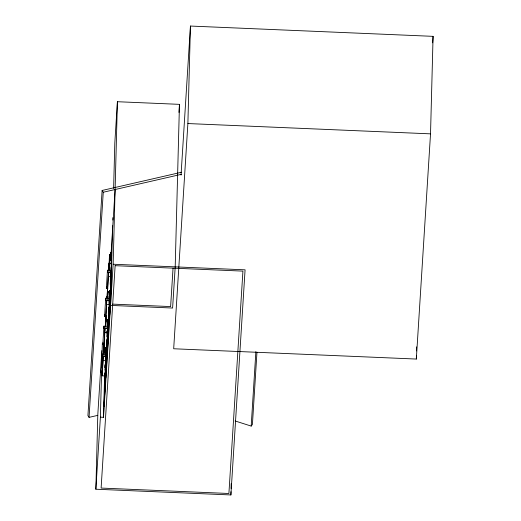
<?xml version="1.0" encoding="UTF-8"?>
<svg xmlns="http://www.w3.org/2000/svg" width="521" height="521" viewBox="0 0 521 521"><rect width="100%" height="100%" fill="white"/><g stroke="black" fill="none" stroke-linecap="round" stroke-linejoin="round"><path stroke-width="0.78" d="M111.149 257.172L111.097 255.134L111.501 255.153L111.422 258.292L111.019 258.279L111.266 252.548L111.67 252.568L111.396 258.097L110.98 258.071L111.201 252.229C112.614 274.515 108.681 299.393 109.254 322.304L110.393 303.86L111.097 277.869M111.501 253.095L111.097 252.854L111.676 252.841L111.032 259.126M111.546 255.896L111.54 257.426L111.136 257.407L111.136 255.883L111.546 255.896L111.429 258.546L111.019 258.279M103.953 349.011L103.966 347.982L103.796 350.893M104.161 344.205L104.122 346.771M105.717 321.047L105.88 315.915M105.919 317.276L105.926 316.24M105.861 349.09L105.861 348.49L105.737 350.236M107.385 293.57L107.495 292.06L107.352 294.228M107.456 293.942L107.547 292.522L109.508 292.633M107.586 320.702L107.606 321.985M107.645 320.565L107.613 320.2M109.241 265.124L109.403 259.986M109.221 265.977L109.501 260.663M109.443 261.347L109.443 259.764L109.084 267.006M109.384 293.167L109.377 292.235M111.351 261.431L111.312 259.816L111.26 260.318M111.318 262.962L111.481 255.316L110.98 255.824L111.077 255.134M103.881 347.142L103.796 350.607M105.639 319.178L105.555 322.87M105.77 348.458L105.704 350.692M107.404 291.219L107.326 294.684M109.169 263.255L109.091 266.719M109.306 291.916L109.234 294.762M103.861 349.233L103.992 344.309M105.457 325.723L105.822 316.162M105.796 347.956L105.77 349.311L105.841 348.269M107.391 293.303L107.521 288.387M109.325 292.034L109.299 293.388L109.364 292.346M104.226 343.867L103.913 354.495M105.698 321.906L105.971 316.586L105.789 320.487M105.991 315.902L105.678 326.53M109.371 294.02L109.403 292.828M111.234 258.514L111.286 256.325M95.857 489.219L100.397 417.171L103.503 417.301L113.155 264.232L245.078 269.826L230.888 494.95L95.857 489.219L97.811 414.514L101.842 350.561M102.604 372.43L101.074 372.365L101.12 370.685M100.397 417.171L101.569 372.508M101.699 367.637L101.842 361.952M101.908 359.516L102.337 343.274M105.789 357.295L105.984 354.28L102.168 354.117L102.123 355.784L105.939 355.947M104.369 344.466L102.839 344.401L102.884 342.72M102.155 375.817L103.223 356.494L102.155 375.817L104.825 375.928L104.89 373.531M103.926 326.159L103.887 327.826L107.704 327.989L107.743 326.322L103.926 326.159L102.839 344.401M106.128 316.501L104.604 316.436L104.649 314.762M103.92 347.852L104.988 328.53L103.92 347.852L106.59 347.969L106.838 340.682M105.691 298.194L105.646 299.862L109.469 300.024L109.508 298.357L105.691 298.194L104.604 316.436M107.893 288.543L106.369 288.478L106.408 286.797M105.47 325.488L105.45 325.938L105.874 319.249M105.691 322.095L105.711 321.626M105.678 319.887L106.753 300.565L105.678 319.887L108.355 320.005M105.724 326.244L105.952 317.68M103.503 417.301L104.649 373.453M107.456 270.23L107.411 271.897L111.227 272.06L111.273 270.392L107.456 270.23L106.369 288.478M104.975 367.637L105.053 364.622M105.177 364.876L104.981 370.112M104.454 398.448L105.131 372.391M105.502 357.94L105.581 354.905M105.587 354.319L105.613 353.531M104.649 395.354L105.327 369.298M105.802 351.323L105.548 361.183L105.984 348.477L104.076 348.445L103.692 354.508M105.841 350.229L105.861 349.669L103.953 349.591L103.926 350.06L105.835 350.138M107.235 297.524L107.215 297.973L107.632 291.285L107.469 299.034M107.443 291.929L108.518 272.607L107.443 291.929L110.113 292.04L110.159 290.444M106.05 347.507L105.796 360.604L103.119 360.493M107.456 294.137L107.476 293.668M105.125 387.813L105.802 361.756M106.173 347.754L103.966 406.198L105.105 387.748M106.733 339.679L106.466 349.884M107.059 332.385L107.098 330.874M107.066 333.583L107.124 331.31M106.219 370.411L106.903 344.355M107.241 330.737L107.085 336.8L107.443 331.082M106.414 367.312L107.098 341.262M107.313 333.219L107.372 330.946M107.606 322.265L107.717 319.282M109 269.565L108.974 270.008L109.397 263.32M109.286 260.422L109.469 254.684L111.676 254.815L111.422 260.057M107.613 327.077L107.814 319.542M109.215 266.172L109.241 265.703M109.345 259.399L109.469 254.684M107.573 333.72L106.89 359.777L105.73 378.155L107.938 319.79M107.704 327.989L107.554 332.645L104.884 332.528M109.208 270.607L109.469 258.006L109.11 264.368M109.254 270.314L109.475 261.757M111.338 263.619L109.43 263.535L109.684 258.755L111.592 258.833M109.736 290.321L107.502 350.099L108.642 331.649M108.394 318.403L108.453 315.479M108.726 309.415L108.785 307.136M107.99 342.349L108.674 316.299M108.889 307.325L108.85 308.836L108.941 307.403M108.186 339.256L108.869 313.199M109.156 302.226L109.332 295.4M109.371 294.3L109.384 293.746M108.661 331.714L109.345 305.664M110.244 284.505L110.302 282.245M111.409 255.844L111.325 257.1L110.934 257.107L111.025 254.372L111.409 254.391L111.331 256.918L110.94 256.853M110.387 284.004L110.426 282.493M110.472 282.206L110.432 283.724L110.524 282.297M110.719 272.685L110.732 272.242M109.742 314.56L110.426 288.504M110.713 277.087L110.83 272.535M111.377 258.084L111.253 259.484L111.377 254.762M109.938 311.46L110.621 285.41M110.836 277.296L110.973 271.988M111.019 270.471L111.097 267.436M111.318 262.871L110.699 279.445M111.37 262.356L111.383 261.835M112.64 225.769L110.556 305.404L172.607 308.035L175.199 266.863L179.458 104.35L117.407 101.719L114.815 142.891L113.624 188.394M112.79 220.083L112.855 217.648M113.155 264.232L117.407 101.719M187.886 123.555L190.439 26.05L433.081 36.346L430.528 133.851L416.325 359.054L173.682 348.764L187.886 123.555L430.528 133.851M230.888 494.95L230.972 491.7M231.057 488.457L231.181 483.579M416.325 359.054L416.409 355.804M416.54 350.933L416.644 346.869M104.708 377.842L104.819 373.707M108.231 321.919L108.29 319.848M109.996 293.955L110.087 290.51M103.738 352.404L103.686 353.896L104.063 347.859M105.6 353.766L105.646 352.489M107.215 297.758L107.261 296.482M108.98 269.793L109.026 268.517L108.902 269.65M109.143 297.608L109.176 296.56M111.032 255.824L110.947 257.087L111.025 254.372M111.253 259.484L111.325 257.1M110.908 258.436L111.097 252.854M111.318 258.624L111.527 252.874M103.536 354.834L103.926 345.436M103.725 352.567L103.764 351.662L103.633 352.893M103.953 348.191L104.115 343.873M105.327 326.068L105.587 319.607M105.353 326.224L105.516 323.749L105.398 324.928M107.118 298.259L107.183 296.299M107.248 296.638L107.437 290.594M107.482 292.261L107.58 289.461M107.495 292.157L107.593 289.35M105.496 354.267L105.568 352.307M105.633 352.645L105.73 348.341M108.824 270.94L108.948 268.335M109.013 268.673L109.052 267.774M109.163 296.723L109.384 292.561M111.227 261.575L111.286 260.064M111.435 255.642L111.585 252.327L111.188 252.223M111.501 255.153L111.605 252.249L111.26 256.742M103.62 352.43L103.718 349.949M105.418 324.264L105.789 315.746M107.144 296.501L107.456 289.513M105.502 350.457L105.6 348.217M105.529 352.509L105.678 348.842L105.548 352.053M108.909 268.543L109.006 266.062M109.078 266.947L108.922 269.005M109.149 294.886L109.26 291.721M105.502 352.02L105.633 348.901M109.026 266.316L109.11 263.678M111.025 258.527L111.266 252.548M104.024 348.451L104.213 344.55L104.018 348.673M111.247 263.079L111.357 260.741M107.547 292.75L107.619 291.239M109.312 264.785L109.495 261.008M111.24 263.352L111.357 261.086M103.822 348.256L103.907 346.517M109.26 292.411L109.286 291.923M110.947 259.582L111.194 254.795L111.67 255.251M103.861 349.493L103.939 348.399L105.984 348.562M105.62 321.535L105.717 320.656M109.149 265.606L109.247 264.727M111.26 257.954L111.325 256.873M181.601 172.223L102.116 190.465L87.919 415.582L89.058 417.367L97.792 415.361M89.058 417.367L103.256 192.242L102.116 190.465M101.074 372.365L102.168 354.117M105.626 321.268L105.691 320.226M109.156 265.345L109.254 264.193M104.174 346.159L104.304 344.049M105.939 318.201L106.024 316.794M109.462 262.271L109.684 258.755M104.141 347.429L104.363 343.906M105.457 326.543L105.841 320.48M105.906 319.464L106.037 317.354M107.222 298.579L107.6 292.515L109.514 292.548L109.163 303.834M108.98 270.62L109.26 264.557M110.973 255.127L115.108 189.527M105.489 356.331L105.984 348.477M107.567 323.365L107.782 319.327M109.149 298.266L109.501 292.014M111.227 264.701L111.618 258.006M105.144 367.611L105.32 364.765M106.655 344.563L106.694 343.971M108.42 316.599L108.459 316.006M109.319 301.372L109.508 298.357M111.084 273.408L111.273 270.392M104.662 380.206L105.086 373.492M105.346 369.363L105.756 362.857M106.434 352.17L106.857 345.449M107.118 341.327L107.528 334.814M108.199 324.114L108.622 317.393M108.882 313.264L109.293 306.758M109.951 296.319L110.374 289.598M110.634 285.475L111.045 278.963M178.95 112.425L179.458 104.35M173.044 268.146L170.621 306.576L112.712 304.121M181.034 175.108L190.439 26.05M235.134 420.975L251.187 426.08L255.883 351.584M256.957 352.326L252.418 424.4L251.187 426.08M432.671 42.826L433.081 36.346M107.515 289.181L107.586 288.198M107.417 293.036L107.482 292.691M103.992 345.11L104.063 344.12M107.137 297.615L107.261 296.429M105.372 325.579L105.496 324.394M103.614 353.538L103.731 352.352M105.522 353.622L105.639 352.437M107.163 296.97L107.28 295.785M105.542 352.978L105.665 351.792M111.019 255.778L111.077 255.303L111.546 255.407M103.256 192.242L181.549 174.281M110.999 255.629L111.553 255.668M111.025 256.013L111.403 256.032M111.064 257.621L111.546 257.641L111.501 259.79L111.019 259.771M111.051 257.843L111.54 257.862M111.032 259.614L111.514 259.64M109.651 260.018L111.559 260.096M111.006 260.441L111.487 260.461M110.999 260.598L111.481 260.617M107.372 272.555L111.188 272.717L111.084 276.716L108.414 276.605M106.401 287.879L107.547 287.931M107.665 291.5L109.573 291.584L109.319 304.681L106.649 304.57M105.607 300.519L109.423 300.682M104.643 315.843L105.783 315.889M103.842 328.484L107.658 328.647M102.878 343.808L104.024 343.853M103.946 349.806L105.854 349.884M102.083 356.442L105.9 356.605M101.113 371.766L102.259 371.818M109.189 292.242L109.169 293.649M105.665 348.171L105.646 349.571M103.972 348.673L103.933 349.865L105.841 349.949L105.88 348.757L103.972 348.673M115.134 265.69L101.113 488.066L228.901 493.491L242.929 271.115L115.134 265.69"/></g></svg>
